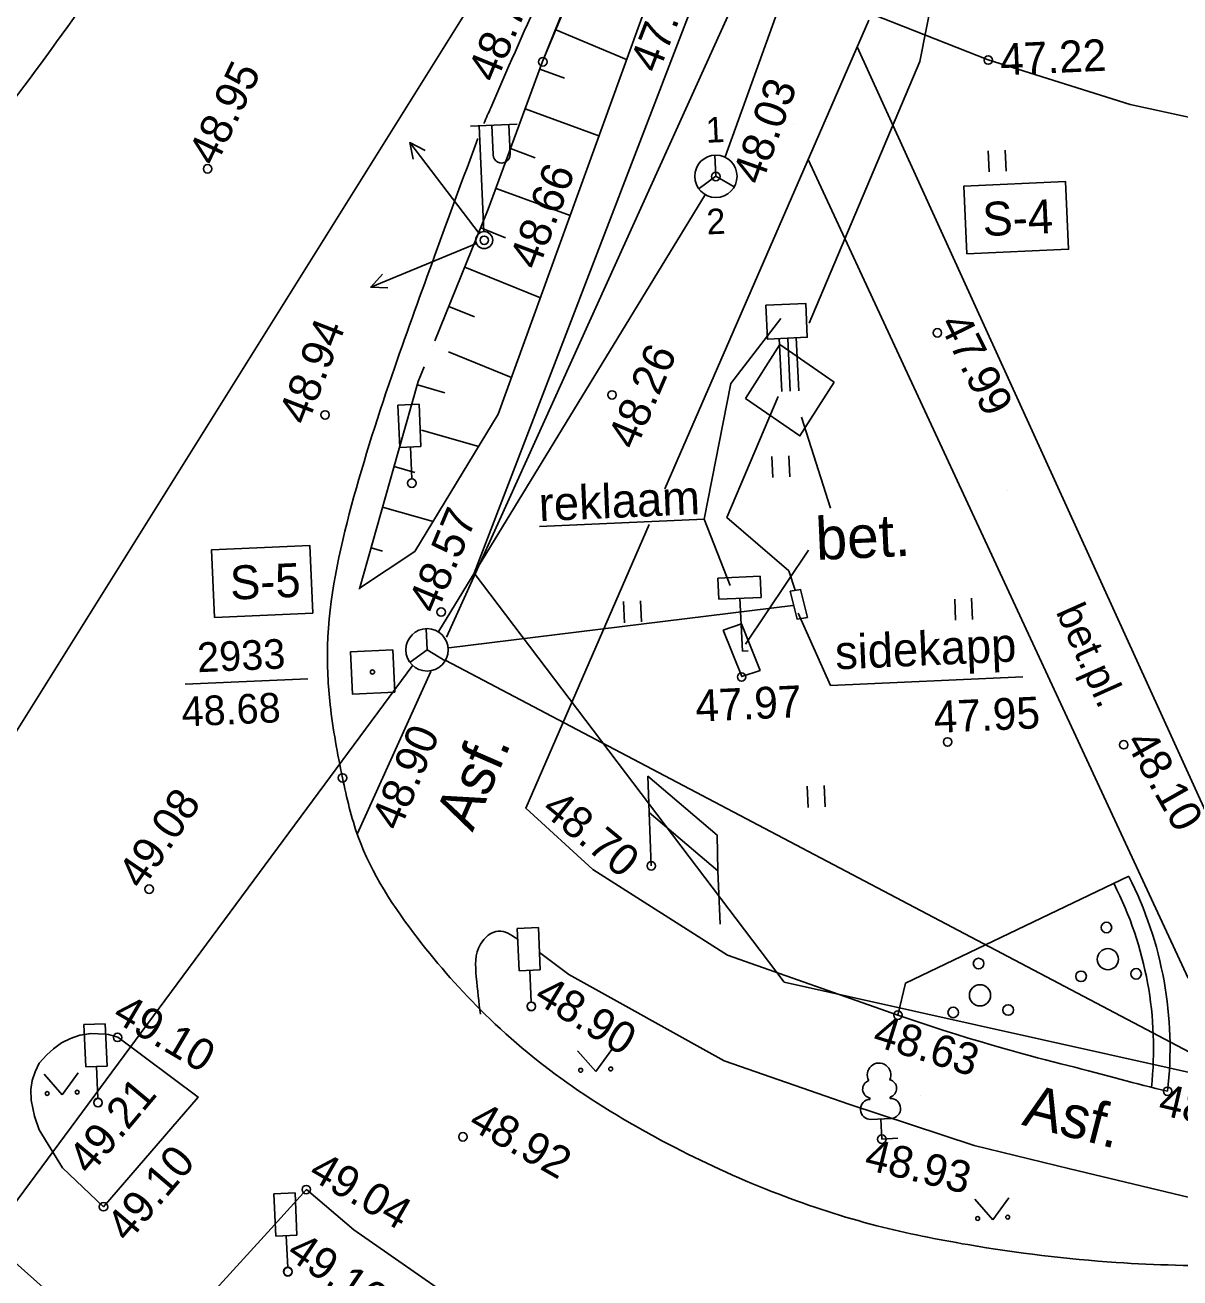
# Model space of a CAD drawing. Extents: x 641383 to 641619, y 6455711 to 6456054.
# Drawn here: x 641407.1 to 641434.36, y 6455924.96 to 6455954.53 of the extents above; entities that cross this region are included whole.
import ezdxf

# ---------------------------------------------------------------- set-up
doc = ezdxf.new("R2010")
doc.units = 0
for name, color, linetype in [('Level 14', 7, 'Continuous'), ('Level 16', 7, 'Continuous'), ('Level 17', 7, 'Continuous'), ('Level 18', 7, 'Continuous'), ('Level 2', 7, 'Continuous'), ('Level 20', 7, 'Continuous'), ('Level 23', 7, 'Continuous'), ('Level 25', 7, 'Continuous'), ('Level 26', 7, 'Continuous'), ('Level 28', 7, 'Continuous'), ('Level 3', 7, 'Continuous'), ('Level 30', 7, 'Continuous'), ('Level 33', 7, 'Continuous'), ('Level 38', 7, 'Continuous'), ('Level 40', 7, 'Continuous'), ('Level 41', 7, 'Continuous'), ('Level 42', 7, 'Continuous'), ('Level 43', 7, 'Continuous'), ('Level 44', 7, 'Continuous'), ('Level 48', 7, 'Continuous'), ('Level 57', 7, 'Continuous'), ('Level 58', 7, 'Continuous'), ('Level 60', 7, 'Continuous')]:
    doc.layers.add(name, color=color, linetype=linetype)

msp = doc.modelspace()

# ---------------------------------------------------------------- linework, layer by layer
at = {"layer": 'Level 14'}
for points in [[(641417.816, 6455949.615), (641416.177, 6455951.76)], [(641416.259, 6455951.363), (641416.177, 6455951.76), (641416.54, 6455951.572)], [(641417.753, 6455949.379), (641415.257, 6455948.349)], [(641415.661, 6455948.327), (641415.257, 6455948.349), (641415.532, 6455948.652)]]:
    msp.add_lwpolyline(points, dxfattribs=at)
at = {"layer": 'Level 16'}
for p, q in [((641423.383, 6455951.461), (641423.405, 6455950.962)), ((641423.405, 6455950.962), (641423.008, 6455950.674)), ((641423.405, 6455950.962), (641423.837, 6455950.711)), ((641416.565, 6455940.283), (641416.588, 6455939.784)), ((641416.588, 6455939.784), (641416.186, 6455939.491)), ((641416.588, 6455939.784), (641417.015, 6455939.528))]:
    msp.add_line(p, q, dxfattribs=at)
for centre in [(641423.406, 6455950.963), (641416.588, 6455939.784)]:
    msp.add_circle(centre, 0.5, dxfattribs=at)
at = {"layer": 'Level 17'}
for p, q in [((641423.624, 6455951.425), (641440.173, 6455997.203)), ((641416.863, 6455940.224), (641423.162, 6455950.537)), ((641417.101, 6455939.832), (641425.226, 6455940.829)), ((641417.027, 6455939.53), (641437.386, 6455928.813))]:
    msp.add_line(p, q, dxfattribs=at)
for points in [[(641425.607, 6455947.498), (641428.225, 6455953.672), (641431.009, 6455967.75), (641440.243, 6455997.178)], [(641425.279, 6455941.192), (641425.127, 6455941.646), (641423.663, 6455942.911), (641424.873, 6455945.766)], [(641416.254, 6455939.421), (641401.071, 6455918.906), (641396.351, 6455912.815)]]:
    msp.add_lwpolyline(points, dxfattribs=at)
at = {"layer": 'Level 2'}
for points in [[(641436.384, 6455932.869), (641426.742, 6455954.017)], [(641425.583, 6455951.356), (641434.554, 6455932.031)], [(641424.102, 6455945.72), (641424.915, 6455946.99)], [(641424.915, 6455946.99), (641426.202, 6455946.103)], [(641424.102, 6455945.72), (641425.389, 6455944.833), (641426.202, 6455946.103)], [(641423.577, 6455940.251), (641424.012, 6455940.397)], [(641424.008, 6455940.398), (641424.449, 6455939.296)], [(641423.577, 6455940.251), (641424.017, 6455939.151), (641424.449, 6455939.296)]]:
    msp.add_lwpolyline(points, dxfattribs=at)
at = {"layer": 'Level 20'}
for p, q in [((641417.617, 6455952.144), (641418.716, 6455952.193)), ((641417.817, 6455952.153), (641417.928, 6455949.655)), ((641418.116, 6455952.166), (641418.148, 6455951.467)), ((641418.516, 6455952.184), (641418.547, 6455951.485)), ((641410.874, 6455938.972), (641413.774, 6455939.101))]:
    msp.add_line(p, q, dxfattribs=at)
msp.add_circle((641417.937, 6455949.456), 0.2, dxfattribs=at)
msp.add_arc((641418.347, 6455951.476), 0.2, 182.5031, 2.6245, dxfattribs=at)
at = {"layer": 'Level 23'}
msp.add_line((641424.993, 6455909.257), (641402.181, 6455929.467), dxfattribs=at)
msp.add_lwpolyline([(641402.083, 6455930.182), (641418.933, 6455957.133), (641425.568, 6455974.213), (641433.12, 6455997.292), (641435.753, 6456008.943), (641436.574, 6456017.937)], dxfattribs=at)
at = {"layer": 'Level 25'}
msp.add_lwpolyline([(641429.837, 6455953.715), (641433.184, 6455952.655), (641435.874, 6455952.073)], dxfattribs=at)
at = {"layer": 'Level 26'}
for p, q in [((641423.454, 6455941.478), (641424.452, 6455941.523)), ((641423.476, 6455940.978), (641423.454, 6455941.478)), ((641424.475, 6455941.023), (641424.452, 6455941.523)), ((641423.476, 6455940.978), (641424.475, 6455941.023)), ((641423.975, 6455941.001), (641424.031, 6455939.752)), ((641424.031, 6455939.752), (641424.171, 6455939.758)), ((641421.882, 6455934.689), (641421.833, 6455935.946)), ((641423.505, 6455933.31), (641423.456, 6455934.565))]:
    msp.add_line(p, q, dxfattribs=at)
for points in [[(641416.399, 6455945.583), (641415.9, 6455945.561)], [(641415.9, 6455945.561), (641415.945, 6455944.562)], [(641416.399, 6455945.583), (641416.444, 6455944.584)], [(641415.945, 6455944.562), (641416.444, 6455944.584)], [(641416.194, 6455944.573), (641416.228, 6455943.824)], [(641419.215, 6455933.228), (641418.715, 6455933.206)], [(641418.715, 6455933.206), (641418.76, 6455932.207)], [(641419.215, 6455933.228), (641419.259, 6455932.229)], [(641418.76, 6455932.207), (641419.259, 6455932.229)], [(641419.01, 6455932.218), (641419.043, 6455931.469)], [(641408.987, 6455930.959), (641408.487, 6455930.936)], [(641408.487, 6455930.936), (641408.532, 6455929.937)], [(641408.987, 6455930.959), (641409.032, 6455929.96)], [(641408.532, 6455929.937), (641409.032, 6455929.96)], [(641408.782, 6455929.948), (641408.815, 6455929.199)], [(641413.47, 6455926.966), (641412.97, 6455926.943)], [(641412.97, 6455926.943), (641413.015, 6455925.944)], [(641413.47, 6455926.966), (641413.514, 6455925.967)], [(641413.015, 6455925.944), (641413.514, 6455925.967)], [(641413.265, 6455925.955), (641413.298, 6455925.206)]]:
    msp.add_lwpolyline(points, dxfattribs=at)
msp.add_lwpolyline([(641421.833, 6455935.946), (641421.8, 6455936.8), (641423.433, 6455935.41), (641423.456, 6455934.565)], close=True, dxfattribs=at)
for centre in [(641416.229, 6455943.719), (641419.051, 6455931.37), (641408.817, 6455929.097), (641413.301, 6455925.11)]:
    msp.add_circle(centre, 0.1, dxfattribs=at)
at = {"layer": 'Level 28'}
msp.add_lwpolyline([(641429.084, 6455976.492), (641427.2, 6455973.245), (641424.229, 6455965.83), (641419.316, 6455953.671), (641418.034, 6455950.183)], dxfattribs=at)
at = {"layer": 'Level 3'}
for points in [[(641425.159, 6455941.172), (641425.411, 6455941.208)], [(641425.159, 6455941.172), (641425.323, 6455940.509), (641425.573, 6455940.545)], [(641425.408, 6455941.212), (641425.573, 6455940.545)]]:
    msp.add_lwpolyline(points, dxfattribs=at)
at = {"layer": 'Level 30'}
for points in [[(641424.178, 6455955.831), (641417.045, 6455940.087)], [(641422.2, 6455943.584), (641427.015, 6455954.646)], [(641427.705, 6455931.161), (641423.678, 6455932.577), (641420.499, 6455934.599), (641418.918, 6455936.045), (641421.834, 6455942.744)], [(641416.677, 6455939.274), (641414.938, 6455935.435)], [(641427.705, 6455931.161), (641427.883, 6455931.918), (641433.153, 6455934.438)], [(641419.273, 6455932.615), (641419.241, 6455932.639)], [(641436.926, 6455925.258), (641436.463, 6455926.404), (641431.759, 6455927.531), (641429.507, 6455928.084), (641426.547, 6455929.062), (641423.603, 6455930.083), (641419.934, 6455932.12), (641419.274, 6455932.615)], [(641408.407, 6455930.689), (641408.657, 6455930.727), (641408.99, 6455930.711), (641408.653, 6455930.73), (641408.388, 6455930.686), (641408.166, 6455930.609), (641407.955, 6455930.507), (641407.767, 6455930.365), (641407.61, 6455930.224), (641407.432, 6455930.031), (641407.334, 6455929.822), (641407.268, 6455929.62), (641407.235, 6455929.402), (641407.243, 6455929.151), (641407.322, 6455928.779), (641407.429, 6455928.453)], [(641407.429, 6455928.453), (641407.979, 6455927.557), (641408.946, 6455926.639), (641411.182, 6455929.227), (641409.285, 6455930.641), (641409.065, 6455930.701), (641408.99, 6455930.711)], [(641418.711, 6455922.455), (641418.738, 6455922.991), (641418.597, 6455923.329), (641418.462, 6455923.535), (641418.068, 6455923.857), (641414.861, 6455926.093), (641413.739, 6455927.044), (641412.904, 6455926.125)], [(641412.983, 6455926.212), (641411.441, 6455924.517), (641413.347, 6455923.175), (641416.166, 6455921.774), (641417.173, 6455921.473), (641417.549, 6455921.468), (641417.832, 6455921.516), (641418.066, 6455921.612), (641418.284, 6455921.767), (641418.464, 6455921.944), (641418.711, 6455922.455)]]:
    msp.add_lwpolyline(points, dxfattribs=at)
for radius, start in [(8.928, 353.4707), (8.538, 353.7915)]:
    msp.add_arc((641425.201, 6455930.379), radius, start, 27.0371, dxfattribs=at)
for points in [[(641412.221, 6455961.392), (641410.389, 6455957.788), (641407.194, 6455953.05), (641404.008, 6455949.306), (641401.637, 6455947.136), (641390.644, 6455935.402)], [(641427.705, 6455931.161), (641429.759, 6455930.455), (641431.894, 6455929.946), (641433.321, 6455929.539), (641434.071, 6455929.364)]]:
    msp.add_open_spline(points, degree=3, dxfattribs=at)
for points in [[(641417.93, 6455952.21), (641418.09, 6455952.58), (641420.426, 6455957.824)], [(641435.663, 6455925.225), (641432.86, 6455925.323), (641429.356, 6455925.743), (641427.205, 6455926.19), (641424.877, 6455926.939), (641422.446, 6455928.033), (641420.021, 6455929.477), (641417.957, 6455931.178), (641416.375, 6455932.965), (641414.96, 6455935.373), (641414.592, 6455936.765), (641414.3, 6455938.487), (641414.238, 6455939.879), (641414.806, 6455943.196), (641415.823, 6455946.453), (641416.774, 6455949.102), (641417.783, 6455951.851)], [(641418.717, 6455932.96), (641418.271, 6455933.146), (641417.848, 6455932.835), (641417.75, 6455932.062), (641417.848, 6455931.18)]]:
    msp.add_spline(points, degree=3, dxfattribs=at)
at = {"layer": 'Level 33'}
for p, q in [((641419.627, 6455954.419), (641421.3, 6455953.723)), ((641419.25, 6455953.493), (641419.829, 6455953.28)), ((641418.905, 6455952.554), (641420.646, 6455951.915)), ((641418.561, 6455951.616), (641419.142, 6455951.402)), ((641418.216, 6455950.677), (641419.966, 6455950.034)), ((641417.856, 6455949.744), (641417.856, 6455949.744)), ((641417.856, 6455949.744), (641418.438, 6455949.507)), ((641417.479, 6455948.818), (641417.479, 6455948.818)), ((641417.479, 6455948.818), (641419.263, 6455948.093)), ((641417.103, 6455947.892), (641417.103, 6455947.892)), ((641417.103, 6455947.892), (641417.709, 6455947.645)), ((641416.726, 6455946.966), (641416.726, 6455946.966)), ((641417.092, 6455946.817), (641418.582, 6455946.211)), ((641416.358, 6455946.036), (641416.358, 6455946.036)), ((641416.358, 6455946.036), (641417.011, 6455945.85)), ((641416.459, 6455944.968), (641417.807, 6455944.585)), ((641415.811, 6455944.112), (641415.811, 6455944.112)), ((641415.811, 6455944.112), (641416.297, 6455943.974)), ((641415.538, 6455943.15), (641415.538, 6455943.15)), ((641415.538, 6455943.15), (641416.73, 6455942.812)), ((641415.265, 6455942.189), (641415.265, 6455942.189)), ((641415.265, 6455942.189), (641415.536, 6455942.112)), ((641414.992, 6455941.227), (641414.98, 6455941.23)), ((641414.992, 6455941.227), (641414.992, 6455941.227))]:
    msp.add_line(p, q, dxfattribs=at)
at = {"layer": 'Level 38'}
for p, q in [((641424.962, 6455945.884), (641424.904, 6455947.132)), ((641425.162, 6455945.893), (641425.104, 6455947.141)), ((641425.362, 6455945.902), (641425.304, 6455947.15))]:
    msp.add_line(p, q, dxfattribs=at)
msp.add_lwpolyline([(641424.588, 6455947.919), (641425.527, 6455947.961), (641425.563, 6455947.162), (641424.624, 6455947.12), (641424.588, 6455947.919)], dxfattribs=at)
at = {"layer": 'Level 40'}
msp.add_lwpolyline([(641471.543, 6455970.165), (641487.175, 6455948.755), (641438.76, 6455928.882), (641425.021, 6455931.94), (641417.703, 6455941.591), (641443.458, 6456008.604), (641475.138, 6455998.962)], close=True, dxfattribs=at)
at = {"layer": 'Level 41'}
for points in [[(641429.861, 6455951.066), (641429.838, 6455951.565)], [(641430.26, 6455951.084), (641430.238, 6455951.583)], [(641424.751, 6455943.849), (641424.729, 6455944.349)], [(641425.151, 6455943.867), (641425.129, 6455944.366)], [(641421.248, 6455940.425), (641421.226, 6455940.924)], [(641421.648, 6455940.443), (641421.625, 6455940.942)], [(641429.066, 6455940.483), (641429.044, 6455940.982)], [(641429.466, 6455940.501), (641429.443, 6455941)], [(641425.587, 6455936.063), (641425.565, 6455936.563)], [(641425.987, 6455936.081), (641425.964, 6455936.581)]]:
    msp.add_lwpolyline(points, dxfattribs=at)
at = {"layer": 'Level 42'}
for points in [[(641416.773, 6455947.082), (641418.034, 6455950.183), (641419.316, 6455953.671), (641420.955, 6455957.613), (641421.265, 6455958.392)], [(641414.996, 6455941.241), (641416.301, 6455942.107), (641418.27, 6455945.347), (641421.995, 6455955.646), (641422.892, 6455957.526)], [(641415.915, 6455944.479), (641416.381, 6455946.118), (641416.521, 6455946.462)], [(641414.992, 6455941.227), (641415.915, 6455944.478)]]:
    msp.add_lwpolyline(points, dxfattribs=at)
at = {"layer": 'Level 43'}
msp.add_lwpolyline([(641427.095, 6455954.787), (641429.837, 6455953.715), (641429.838, 6455953.707)], dxfattribs=at)
at = {"layer": 'Level 44'}
for p, q in [((641420.143, 6455930.316), (641420.57, 6455929.83)), ((641420.57, 6455929.83), (641420.149, 6455930.312)), ((641420.57, 6455929.83), (641420.948, 6455930.347)), ((641407.548, 6455929.767), (641407.975, 6455929.281)), ((641407.975, 6455929.281), (641407.553, 6455929.762)), ((641407.975, 6455929.281), (641408.352, 6455929.798)), ((641427.042, 6455929.205), (641427.043, 6455929.175)), ((641427.521, 6455929.226), (641427.522, 6455929.196)), ((641427.544, 6455928.717), (641427.064, 6455928.695)), ((641427.325, 6455928.237), (641427.304, 6455928.706)), ((641427.705, 6455928.253), (641427.325, 6455928.237)), ((641429.517, 6455926.818), (641429.944, 6455926.331)), ((641429.944, 6455926.331), (641429.522, 6455926.813)), ((641429.944, 6455926.331), (641430.321, 6455926.849))]:
    msp.add_line(p, q, dxfattribs=at)
for centre, radius in [((641432.627, 6455933.23), 0.125), ((641432.661, 6455932.481), 0.25), ((641429.609, 6455932.378), 0.125), ((641432.028, 6455932.077), 0.125), ((641433.327, 6455932.135), 0.125), ((641429.642, 6455931.629), 0.25), ((641430.308, 6455931.283), 0.125), ((641429.01, 6455931.225), 0.125), ((641420.923, 6455929.891), 0.045), ((641420.214, 6455929.859), 0.045), ((641407.618, 6455929.31), 0.045), ((641408.327, 6455929.341), 0.045), ((641429.587, 6455926.36), 0.045), ((641430.296, 6455926.392), 0.045)]:
    msp.add_circle(centre, radius, dxfattribs=at)
for centre, radius, start, end in [((641427.258, 6455929.753), 0.277, 335.1437, 209.9839), ((641427.462, 6455929.43), 0.212, 285.4848, 77.3197), ((641427.083, 6455929.413), 0.212, 107.8079, 259.6428), ((641427.057, 6455928.936), 0.237, 92.5638, 272.5638), ((641427.531, 6455928.957), 0.237, 272.5638, 92.5638)]:
    msp.add_arc(centre, radius, start, end, dxfattribs=at)
at = {"layer": 'Level 48'}
for centre in [(641419.32, 6455953.666), (641429.838, 6455953.707), (641411.406, 6455951.14), (641423.405, 6455950.957), (641417.938, 6455949.451), (641428.635, 6455947.267), (641420.954, 6455945.802), (641414.179, 6455945.329), (641416.919, 6455940.677), (641424.014, 6455939.143), (641428.877, 6455937.609), (641433.034, 6455937.545), (641414.592, 6455936.76), (641421.882, 6455934.684), (641410.026, 6455934.133), (641419.048, 6455931.364), (641427.705, 6455931.161), (641409.282, 6455930.636), (641434.071, 6455929.364), (641408.82, 6455929.094), (641417.434, 6455928.289), (641427.325, 6455928.232), (641413.736, 6455927.043), (641408.95, 6455926.638), (641413.303, 6455925.101)]:
    msp.add_circle(centre, 0.1, dxfattribs=at)
at = {"layer": 'Level 57'}
for p, q in [((641425.429, 6455945.275), (641426.116, 6455943.13)), ((641423.13, 6455942.868), (641423.742, 6455941.3)), ((641424.109, 6455939.918), (641425.593, 6455942.137))]:
    msp.add_line(p, q, dxfattribs=at)
for points in [[(641429.335, 6455949.131), (641431.732, 6455949.239), (641431.661, 6455950.837), (641429.264, 6455950.73)], [(641411.571, 6455940.547), (641413.888, 6455940.651), (641413.817, 6455942.249), (641411.499, 6455942.146)]]:
    msp.add_lwpolyline(points, close=True, dxfattribs=at)
for points in [[(641419.243, 6455942.694), (641423.13, 6455942.868), (641423.759, 6455946.07), (641424.939, 6455947.603)], [(641430.651, 6455939.146), (641426.113, 6455938.943), (641425.352, 6455940.648)]]:
    msp.add_lwpolyline(points, dxfattribs=at)
at = {"layer": 'Level 60'}
for p, q in [((641419.316, 6455953.671), (641419.316, 6455953.671)), ((641429.837, 6455953.715), (641429.837, 6455953.715)), ((641425.232, 6455952.219), (641425.232, 6455952.219)), ((641411.405, 6455951.142), (641411.405, 6455951.142)), ((641423.406, 6455950.963), (641423.406, 6455950.963)), ((641423.049, 6455950.684), (641423.049, 6455950.684)), ((641418.034, 6455950.183), (641418.034, 6455950.183)), ((641417.941, 6455949.459), (641417.941, 6455949.459)), ((641428.632, 6455947.274), (641428.632, 6455947.274)), ((641426.202, 6455946.103), (641426.202, 6455946.103)), ((641420.957, 6455945.808), (641420.957, 6455945.808)), ((641424.102, 6455945.72), (641424.102, 6455945.72)), ((641414.181, 6455945.33), (641414.181, 6455945.33)), ((641418.27, 6455945.347), (641418.27, 6455945.347)), ((641425.389, 6455944.833), (641425.389, 6455944.833)), ((641416.229, 6455943.719), (641416.229, 6455943.719)), ((641430.294, 6455943.557), (641430.294, 6455943.557)), ((641425.16, 6455941.171), (641425.16, 6455941.171)), ((641416.917, 6455940.684), (641416.917, 6455940.684)), ((641425.323, 6455940.509), (641425.323, 6455940.509)), ((641425.576, 6455940.545), (641425.576, 6455940.545)), ((641423.577, 6455940.251), (641423.577, 6455940.251)), ((641424.017, 6455939.151), (641424.017, 6455939.151)), ((641424.452, 6455939.297), (641424.452, 6455939.297)), ((641428.88, 6455937.612), (641428.88, 6455937.612)), ((641433.037, 6455937.554), (641433.037, 6455937.554)), ((641414.591, 6455936.767), (641414.591, 6455936.767)), ((641421.881, 6455934.691), (641421.881, 6455934.691)), ((641410.029, 6455934.135), (641410.029, 6455934.135)), ((641423.507, 6455933.306), (641423.507, 6455933.306)), ((641423.674, 6455932.581), (641423.674, 6455932.581)), ((641426.125, 6455931.669), (641426.125, 6455931.669)), ((641419.051, 6455931.37), (641419.051, 6455931.37)), ((641427.708, 6455931.171), (641427.708, 6455931.171)), ((641409.285, 6455930.641), (641409.285, 6455930.641)), ((641407.61, 6455930.224), (641407.61, 6455930.224)), ((641434.067, 6455929.373), (641434.067, 6455929.373)), ((641408.817, 6455929.097), (641408.817, 6455929.097)), ((641411.182, 6455929.227), (641411.182, 6455929.227)), ((641426.551, 6455929.062), (641426.551, 6455929.062)), ((641428.236, 6455929.272), (641428.236, 6455929.272)), ((641407.429, 6455928.453), (641407.429, 6455928.453)), ((641417.43, 6455928.291), (641417.43, 6455928.291)), ((641427.326, 6455928.235), (641427.326, 6455928.235)), ((641413.739, 6455927.044), (641413.739, 6455927.044)), ((641408.946, 6455926.639), (641408.946, 6455926.639)), ((641414.861, 6455926.093), (641414.861, 6455926.093)), ((641413.301, 6455925.11), (641413.301, 6455925.11))]:
    msp.add_line(p, q, dxfattribs=at)
msp.add_lwpolyline([(641415.781, 6455939.783), (641414.782, 6455939.739), (641414.827, 6455938.74), (641415.826, 6455938.785)], close=True, dxfattribs=at)
msp.add_circle((641415.299, 6455939.261), 0.05, dxfattribs=at)

# ---------------------------------------------------------------- texts
at = {"layer": 'Level 18'}
msp.add_text('bet.pl.', height=0.6999, rotation=294.0912, dxfattribs=at).set_placement((641431.424, 6455940.685))
at = {"layer": 'Level 20'}
for s, p in [('2933', (641411.175, 6455939.254)), ('48.68', (641410.805, 6455937.973))]:
    msp.add_text(s, height=0.6999, rotation=2.5638, dxfattribs=at).set_placement(p)
at = {"layer": 'Level 57'}
for s, height, rotation, p in [('S-4', 0.7999, 2.5638, (641429.717, 6455949.549)), ('reklaam', 0.7999, 2.5638, (641419.242, 6455942.82)), ('bet.', 0.9999, 2.5638, (641425.782, 6455941.905)), ('S-5', 0.7999, 2.5638, (641411.953, 6455940.965)), ('sidekapp', 0.7999, 2.5638, (641426.237, 6455939.321)), ('Asf.', 0.9999, 66.4765, (641417.66, 6455935.466)), ('Asf.', 0.9999, 345.6388, (641430.606, 6455928.576))]:
    msp.add_text(s, height=height, rotation=rotation, dxfattribs=at).set_placement(p)
at = {"layer": 'Level 58'}
for s, p in [('1', (641423.18, 6455951.753)), ('2', (641423.198, 6455949.589))]:
    msp.add_text(s, height=0.6, rotation=2.5638, dxfattribs=at).set_placement(p)
at = {"layer": 'Level 60'}
for s, rotation, p in [(' 47.91', 68.775, (641421.948, 6455953.109)), (' 48.79', 67.6767, (641418.111, 6455952.886)), (' 47.22', 2.5638, (641429.855, 6455953.332)), (' 48.95', 64.3657, (641411.472, 6455950.917)), (' 48.03', 70.331, (641424.391, 6455950.469)), (' 48.66', 69.4954, (641419.113, 6455948.465)), (' 48.94', 68.8314, (641413.657, 6455944.8)), (' 47.99', 296.4069, (641428.541, 6455947.738)), (' 48.26', 66.9167, (641421.402, 6455944.221)), (' 48.57', 67.3805, (641416.703, 6455940.35)), (' 47.97', 2.5638, (641422.658, 6455938.075)), (' 47.95', 2.5638, (641428.288, 6455937.81)), (' 48.90', 67.5647, (641415.833, 6455935.224)), (' 48.10', 299.5253, (641432.918, 6455937.857)), (' 49.08', 55.7161, (641409.702, 6455933.867)), (' 48.70', 320.6629, (641419.041, 6455936.136)), (' 48.90', 328.4964, (641418.839, 6455931.64)), (' 49.10', 329.4945, (641408.883, 6455931.197)), (' 48.63', 342.6326, (641426.807, 6455930.539)), (' 49.21', 50.0327, (641408.448, 6455927.143)), (' 48.62', 346.8836, (641433.548, 6455928.89)), (' 48.92', 330.3472, (641417.284, 6455928.647)), (' 48.93', 346.2912, (641426.61, 6455927.598)), (' 49.10', 49.6323, (641409.343, 6455925.553)), (' 49.04', 329.9688, (641413.511, 6455927.468)), (' 49.16', 325.8673, (641413.002, 6455925.62))]:
    msp.add_text(s, height=0.7499, rotation=rotation, dxfattribs=at).set_placement(p)

doc.saveas('drawing.dxf')
